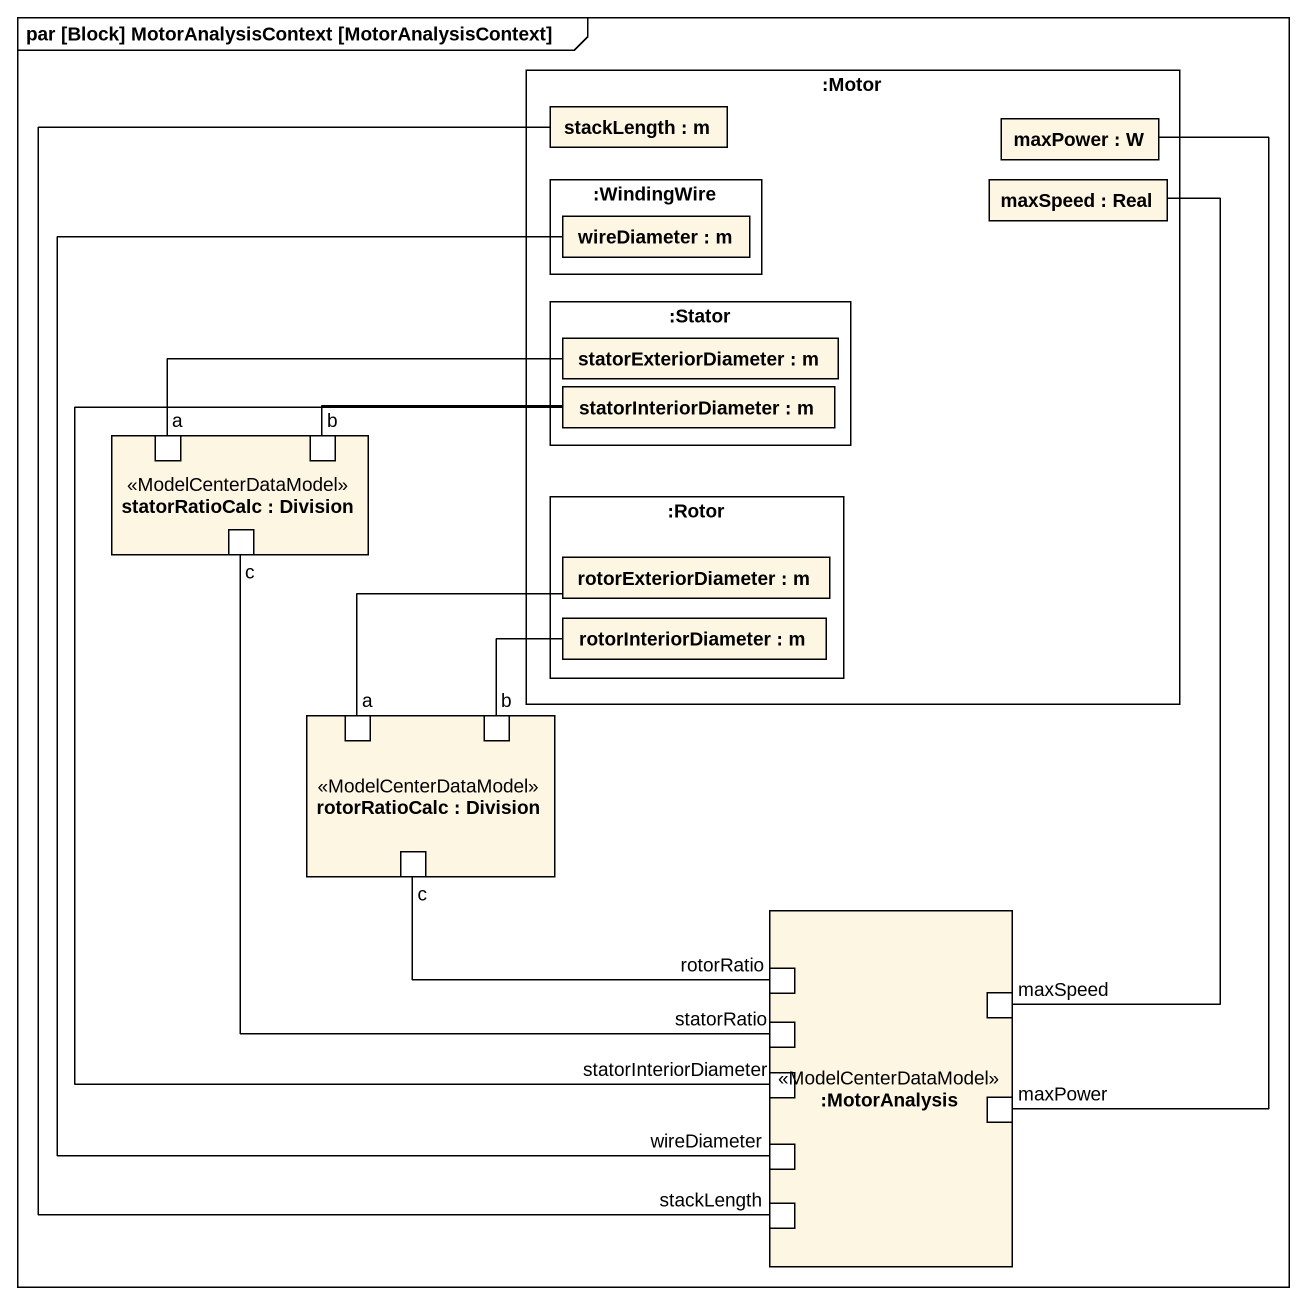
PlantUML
@startuml
mainframe par [Block] MotorAnalysisContext [MotorAnalysisContext]
rectangle ":Motor" as Motor {
  rectangle "stackLength : m" as stackLength
  rectangle ":WindingWire" as WindingWire {
    rectangle "wireDiameter : m" as wireDiameter
  }
  rectangle "maxSpeed : Real" as maxSpeed
  rectangle "maxPower : W" as maxPower
  rectangle ":Stator" as Stator {
    rectangle "statorExteriorDiameter : m" as statorExteriorDiameter
    rectangle "statorInteriorDiameter : m" as statorInteriorDiameter
  }
  rectangle ":Rotor" as Rotor {
    rectangle "rotorExteriorDiameter : m" as rotorExteriorDiameter
    rectangle "rotorInteriorDiameter : m" as rotorInteriorDiameter
  }
}
rectangle "statorRatioCalc : Division" as statorRatioCalc <<ModelCenterDataModel>> {
  port a
  port b
  port c
}
rectangle "rotorRatioCalc : Division" as rotorRatioCalc <<ModelCenterDataModel>> {
  port "a" as a_2
  port "b" as b_2
  port "c" as c_2
}
rectangle ":MotorAnalysis" as MotorAnalysis <<ModelCenterDataModel>> {
  port rotorRatio
  port statorRatio
  port "maxSpeed" as maxSpeed_2
  port "statorInteriorDiameter" as statorInteriorDiameter_2
  port "maxPower" as maxPower_2
  port "wireDiameter" as wireDiameter_2
  port "stackLength" as stackLength_2
}
stackLength -- stackLength_2
wireDiameter -- wireDiameter_2
statorExteriorDiameter -left- a
statorInteriorDiameter -left- b
statorInteriorDiameter -- statorInteriorDiameter_2
rotorExteriorDiameter -left- a_2
rotorInteriorDiameter -left- b_2
rotorRatio -left- c_2
statorRatio -up- c
maxSpeed_2 -up- maxSpeed
maxPower_2 -up- maxPower
@enduml
